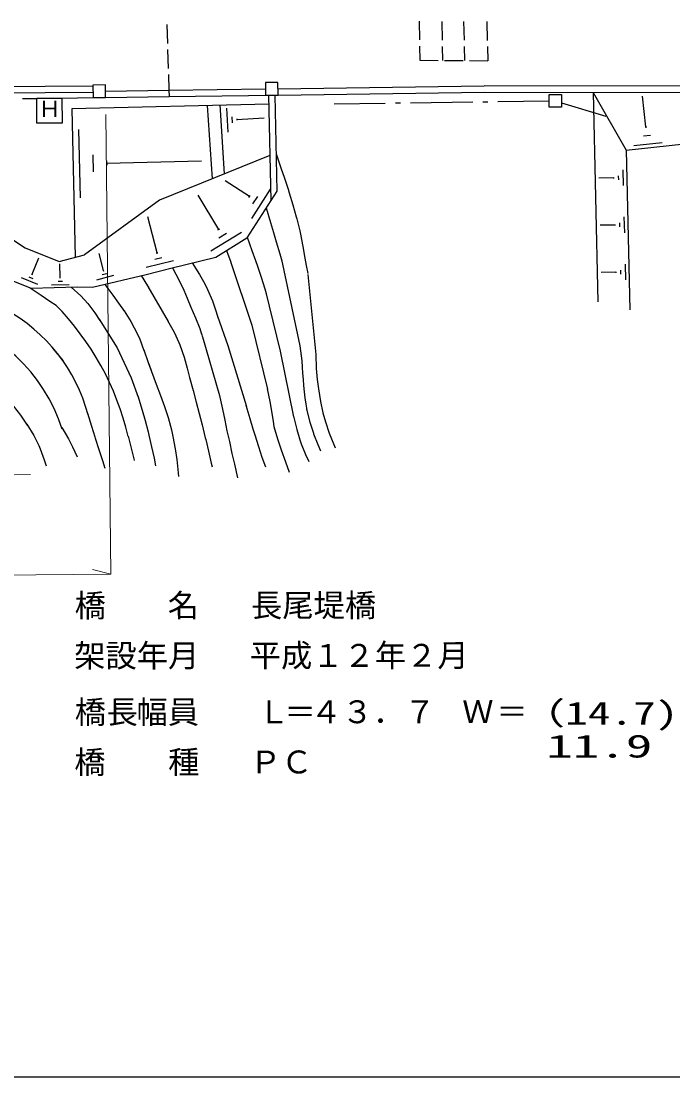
# Model space of a CAD drawing. Units: millimetres, scale not verified. Extents: x 40000 to 680000, y 20000 to 380000.
# Drawn here: x 203556 to 255664, y 205000 to 289453 of the extents above; entities that cross this region are included whole.
import ezdxf
from ezdxf.enums import TextEntityAlignment as Align

# ---------------------------------------------------------------- set-up
doc = ezdxf.new("R2010")
doc.units = ezdxf.units.MM
doc.header["$LTSCALE"] = 1000
for name, color, linetype, lineweight in [('M-BGD', 7, 'Continuous', 25), ('M-BMK-ROW', 30, 'Continuous', 25), ('M-STR-HTXT', 7, 'Continuous', 13), ('M-STR-STR1', 1, 'Continuous', 25), ('M-STR-STRC', 7, 'Continuous', 25), ('M-TTL-BAND', 7, 'Continuous', 25)]:
    doc.layers.add(name, color=color, linetype=linetype, lineweight=lineweight)
doc.styles.add('ＭＳ ゴシック', font='')
doc.styles.get('ＭＳ ゴシック').set_extended_font_data('MS Gothic')

msp = doc.modelspace()

# ---------------------------------------------------------------- linework, layer by layer
at = {"layer": 'M-BGD'}
for p, q in [((209299, 284256), (193449, 284130)), ((210301, 284347), (209298, 284336)), ((209298, 284336), (209309, 283333)), ((210312, 283344), (210301, 284347)), ((210301, 283846), (210306, 283846)), ((210306, 283846), (215378, 283918)), ((224085, 284541), (223083, 284530)), ((223083, 284530), (223094, 283527)), ((224096, 283538), (224085, 284541)), ((209299, 283754), (193449, 283628)), ((203665, 283258), (204818, 283273)), ((204818, 283273), (206809, 283301)), ((206809, 283301), (209309, 283335)), ((209309, 283335), (210312, 283349)), ((209309, 283333), (210312, 283344)), ((210312, 283349), (215395, 283419)), ((223094, 283527), (224096, 283538)), ((223334, 283528), (223523, 275107)), ((223836, 283535), (224094, 283538)), ((223836, 283538), (224004, 275859)), ((224094, 283538), (224096, 283538)), ((249299, 283754), (249677, 266992)), ((249299, 283754), (251941, 279135)), ((253513, 280991), (253240, 283457)), ((223355, 282816), (207616, 282449)), ((207616, 282449), (207879, 270560)), ((218443, 282701), (218820, 276836)), ((219445, 282762), (219802, 277228)), ((219967, 282502), (220089, 280557)), ((220399, 281800), (220429, 281319)), ((220800, 281580), (222985, 281723)), ((220800, 281640), (220810, 281520)), ((208149, 280776), (208275, 275322)), ((253443, 280981), (253593, 281001)), ((251941, 279135), (257895, 279792)), ((252532, 279496), (254807, 279749)), ((253313, 280279), (253874, 280340)), ((209284, 278752), (209315, 277388)), ((223440, 278706), (214631, 275138)), ((223941, 278836), (224333, 277724)), ((251941, 279135), (252224, 266363)), ((210387, 278272), (210398, 277931)), ((210387, 278101), (217966, 278269)), ((224333, 277724), (224624, 276902)), ((251301, 277079), (251311, 276758)), ((251671, 277561), (251703, 276298)), ((221809, 275426), (219883, 276667)), ((224624, 276902), (224906, 276020)), ((250930, 276908), (249757, 276887)), ((250930, 276948), (250930, 276868)), ((219365, 272787), (217698, 275542)), ((224004, 275859), (221601, 272117)), ((221759, 275356), (221859, 275506)), ((221991, 273662), (223502, 275999)), ((222090, 274835), (222470, 275416)), ((224906, 276020), (224996, 275720)), ((224996, 275720), (225288, 274748)), ((214631, 275138), (208630, 270761)), ((223143, 274525), (223485, 273352)), ((225288, 274748), (225550, 273805)), ((214425, 270917), (213690, 273804)), ((225550, 273805), (225590, 273635)), ((225590, 273635), (225831, 272683)), ((251755, 273791), (251787, 272528)), ((201580, 272839), (203868, 271308)), ((219285, 272747), (219435, 272837)), ((223485, 273352), (223726, 272550)), ((251014, 273139), (249841, 273118)), ((251014, 273179), (251014, 273099)), ((251385, 273310), (251395, 272989)), ((218735, 271072), (221170, 272558)), ((219117, 270581), (221601, 272117)), ((219356, 272115), (219967, 272487)), ((221631, 272167), (222013, 271115)), ((223726, 272550), (223948, 271799)), ((225831, 272683), (225882, 272422)), ((225882, 272422), (226073, 271420)), ((203868, 271308), (206586, 270218)), ((219978, 271113), (220310, 270171)), ((222013, 271115), (222295, 270303)), ((223948, 271799), (224239, 270827)), ((226073, 271420), (226245, 270498)), ((204431, 269203), (204961, 270507)), ((206586, 270218), (208630, 270761)), ((210155, 269499), (209803, 270873)), ((213554, 269763), (215728, 270317)), ((214255, 270406), (214806, 270547)), ((214354, 270897), (214495, 270927)), ((215529, 269685), (219117, 270581)), ((222295, 270303), (222446, 269862)), ((224239, 270827), (224410, 270265)), ((224380, 270386), (225841, 263470)), ((226245, 270498), (226345, 269916)), ((206677, 268935), (206656, 270047)), ((210105, 269489), (210195, 269509)), ((213544, 269182), (215529, 269685)), ((215659, 269715), (216181, 268713)), ((217222, 270108), (217825, 269186)), ((220290, 270231), (222009, 265120)), ((220310, 270171), (220320, 270151)), ((222446, 269862), (222747, 268961)), ((226345, 269916), (226466, 269255)), ((251098, 269410), (251098, 269329)), ((251469, 269540), (251479, 269220)), ((251839, 270022), (251871, 268759)), ((202417, 268870), (204352, 268080)), ((203569, 268942), (204873, 268411)), ((204171, 269002), (204492, 268872)), ((204391, 269213), (204471, 269183)), ((206507, 268654), (206858, 268654)), ((206627, 268935), (206717, 268935)), ((209264, 268165), (213544, 269182)), ((209605, 268767), (210978, 269119)), ((210045, 269179), (210396, 269269)), ((213153, 269091), (213665, 268270)), ((216181, 268713), (216563, 267942)), ((217825, 269186), (218257, 268425)), ((222747, 268961), (223029, 268038)), ((226477, 269175), (227114, 262779)), ((251098, 269370), (249925, 269348)), ((204292, 268110), (205165, 267520)), ((204352, 268080), (208041, 268194)), ((205976, 268362), (207389, 268384)), ((207560, 268174), (208333, 267473)), ((208041, 268194), (209264, 268165)), ((210247, 268397), (210879, 267525)), ((213665, 268270), (213736, 268160)), ((213685, 268220), (215322, 265424)), ((216563, 267942), (216844, 267290)), ((218257, 268425), (218468, 267974)), ((218468, 267974), (218849, 267082)), ((223029, 268038), (223140, 267668)), ((223099, 267838), (224257, 263047)), ((205165, 267520), (205857, 267059)), ((205857, 267059), (206348, 266719)), ((208333, 267473), (208885, 266862)), ((210879, 267525), (211351, 266884)), ((211351, 266884), (211833, 266233)), ((216844, 267290), (217126, 266569)), ((218849, 267082), (219151, 266190)), ((208885, 266862), (209457, 266120)), ((209457, 266120), (209858, 265509)), ((211793, 266283), (212335, 265421)), ((217126, 266569), (217487, 265727)), ((219151, 266190), (219282, 265739)), ((209788, 265609), (211234, 263315)), ((212335, 265421), (212596, 264930)), ((215272, 265504), (215794, 264563)), ((217487, 265727), (217849, 264865)), ((219252, 265849), (220086, 263494)), ((212596, 264930), (213008, 264079)), ((215794, 264563), (216176, 263741)), ((217849, 264865), (217990, 264414)), ((217970, 264465), (218070, 264154)), ((222009, 265120), (223248, 260009)), ((213008, 264079), (213380, 263117)), ((216176, 263741), (216256, 263551)), ((216256, 263551), (216598, 262578)), ((218060, 264204), (219428, 259504)), ((220086, 263494), (221575, 258633)), ((206954, 262278), (206081, 263290)), ((211234, 263315), (212349, 260920)), ((213360, 263147), (213722, 262155)), ((224257, 263047), (225335, 257805)), ((225841, 263470), (225992, 262267)), ((227114, 262779), (227156, 261657)), ((213722, 262155), (213983, 261423)), ((213772, 262034), (213983, 261423)), ((216598, 262578), (216840, 261686)), ((213983, 261423), (214365, 260401)), ((216840, 261686), (217031, 260945)), ((227156, 261657), (227227, 260794)), ((212349, 260920), (212922, 259367)), ((214365, 260401), (214707, 259499)), ((217031, 260945), (217313, 259892)), ((227227, 260794), (227328, 260043)), ((212892, 259467), (213224, 258344)), ((214707, 259499), (215028, 258637)), ((217313, 259892), (217564, 258970)), ((219398, 259614), (219650, 258411)), ((223237, 260049), (223429, 259036)), ((227328, 260043), (227489, 259030)), ((215028, 258637), (215320, 257745)), ((217564, 258970), (217796, 258078)), ((221534, 258744), (221836, 257661)), ((223429, 259036), (223550, 258405)), ((227489, 259030), (227681, 258118)), ((208873, 258100), (209185, 257057)), ((213224, 258344), (213475, 257503)), ((215320, 257745), (215571, 256763)), ((217796, 258078), (218027, 257146)), ((219650, 258411), (219841, 257519)), ((221836, 257661), (222078, 256829)), ((223550, 258405), (223701, 257433)), ((225325, 257855), (225587, 256793)), ((226377, 258408), (226639, 257375)), ((227681, 258118), (227892, 257397)), ((204002, 257213), (204574, 256301)), ((206819, 256945), (207332, 256043)), ((209185, 257057), (209447, 256195)), ((213475, 257503), (213707, 256601)), ((215571, 256763), (215692, 256222)), ((218027, 257146), (218279, 256114)), ((219841, 257519), (220013, 256687)), ((222078, 256829), (222229, 256348)), ((223701, 257433), (223772, 257032)), ((223772, 257032), (224043, 256029)), ((225587, 256793), (225848, 255951)), ((226639, 257375), (226920, 256483)), ((227892, 257397), (228193, 256485)), ((204574, 256301), (204976, 255499)), ((207332, 256043), (207653, 255412)), ((209447, 256195), (209487, 256085)), ((209487, 256085), (209768, 255173)), ((212123, 256258), (212365, 255286)), ((213707, 256601), (213767, 256330)), ((213767, 256330), (213989, 255398)), ((215692, 256222), (215874, 255239)), ((218279, 256114), (218319, 255974)), ((218319, 255974), (218541, 255051)), ((220013, 256687), (220204, 255815)), ((222229, 256348), (222530, 255426)), ((224043, 256029), (224345, 255157)), ((225848, 255951), (225959, 255650)), ((226920, 256483), (226940, 256443)), ((226940, 256443), (227282, 255581)), ((228193, 256485), (228565, 255583)), ((204976, 255499), (205087, 255229)), ((205087, 255229), (205408, 254357)), ((207653, 255412), (208045, 254600)), ((209768, 255173), (210060, 254301)), ((212365, 255286), (212606, 254324)), ((213989, 255398), (214180, 254496)), ((215874, 255239), (216005, 254377)), ((218541, 255051), (218762, 254099)), ((220204, 255815), (220416, 254863)), ((222530, 255426), (222812, 254574)), ((224345, 255157), (224697, 254195)), ((225959, 255650), (226300, 254778)), ((227282, 255581), (227493, 255090)), ((228565, 255583), (228676, 255332)), ((205408, 254357), (205549, 253866)), ((210060, 254301), (210261, 253690)), ((212606, 254324), (212617, 254294)), ((214180, 254496), (214301, 253874)), ((216005, 254377), (216116, 253325)), ((220416, 254863), (220607, 254011)), ((222812, 254574), (223093, 253793)), ((226300, 254778), (226552, 254217)), ((218762, 254099), (218833, 253789)), ((220607, 254011), (220849, 252928)), ((224697, 254195), (224998, 253384)), ((216116, 253325), (216147, 253014))]:
    msp.add_line(p, q, dxfattribs=at)
for centre, radius, start, end in [((195854, 254528), 13494, 14.73041, 61.47556), ((190414, 251104), 22306, 13.28167, 44.59853), ((193591, 252490), 13945, 18.0646, 75.45147), ((189315, 247704), 17504, 32.6033, 82.22786), ((264337, 264109), 38386, 182.75009, 188.66164)]:
    msp.add_arc(centre, radius, start, end, dxfattribs=at)
at = {"layer": 'M-BMK-ROW'}
for p, q in [((234675, 282922), (239675, 282988)), ((240474, 282999), (240874, 283004)), ((241674, 283015), (245761, 283069)), ((245761, 283580), (246763, 283581)), ((245762, 282577), (245761, 283580)), ((246763, 283581), (246764, 282578)), ((246764, 282929), (250304, 281850)), ((228588, 282841), (232675, 282895)), ((233475, 282906), (233875, 282911)), ((246764, 282578), (245762, 282577))]:
    msp.add_line(p, q, dxfattribs=at)
at = {"layer": 'M-STR-HTXT'}
for p, q in [((210721, 245219), (210323, 281971)), ((204297, 253173), (180377, 252908)), ((210721, 245219), (179302, 244877)), ((209267, 245599), (210721, 245219))]:
    msp.add_line(p, q, dxfattribs=at)
at = {"layer": 'M-STR-STR1'}
for p, q in [((215202, 289169), (215252, 287670)), ((235369, 289453), (235404, 287953)), ((237183, 289429), (237219, 287930)), ((238938, 289421), (238973, 287922)), ((240792, 289413), (240827, 287913)), ((215269, 287170), (215319, 285671)), ((235416, 287453), (235442, 286327)), ((237230, 287430), (237257, 286308)), ((238985, 287422), (239011, 286300)), ((240839, 287413), (240866, 286282)), ((235442, 286327), (236904, 286315)), ((237404, 286310), (238904, 286298)), ((239404, 286294), (240866, 286282)), ((215336, 285172), (215378, 283918)), ((215378, 283918), (223083, 284029)), ((215378, 283918), (215395, 283419)), ((224086, 284040), (240587, 284267)), ((224096, 283538), (240598, 283765)), ((259469, 284251), (240587, 284267)), ((240598, 283765), (257771, 283751)), ((215395, 283419), (223836, 283535)), ((215395, 283419), (215395, 283415))]:
    msp.add_line(p, q, dxfattribs=at)
at = {"layer": 'M-STR-STRC'}
for p, q in [((204818, 283299), (206823, 283301)), ((204820, 281294), (204818, 283299)), ((206823, 283301), (206825, 281296)), ((206825, 281296), (204820, 281294))]:
    msp.add_line(p, q, dxfattribs=at)
at = {"layer": 'M-TTL-BAND'}
msp.add_line((40000, 205000), (579000, 205000), dxfattribs=at)

# ---------------------------------------------------------------- texts
at = {"layer": 'M-BGD', "style": 'ＭＳ ゴシック'}
for s, p in [('橋', (207837, 241236)), ('名', (215276, 241244)), ('長尾堤橋', (221943, 241250)), ('架設年月', (207801, 237226)), ('平成１２年２月', (221836, 237240)), ('橋', (207846, 232715)), ('長', (210392, 232717)), ('幅', (212778, 232720)), ('員', (215285, 232722)), ('Ｌ', (222503, 232729)), ('４３．７', (226693, 232734)), ('Ｗ', (238824, 232746)), ('＝', (224618, 232731)), ('＝', (241560, 232748)), ('橋\u3000\u3000種', (207810, 228705)), ('ＰＣ', (221845, 228719))]:
    msp.add_text(s, height=1833, rotation=0.057, dxfattribs=at).set_placement(p, align=Align.BOTTOM_LEFT)
for s, width, p in [('（14.7)', 1.45, (243432, 232621)), ('11.9', 1.7, (245543, 229988))]:
    msp.add_text(s, height=1833, rotation=0.057, dxfattribs=dict(at, width=width)).set_placement(p, align=Align.BOTTOM_LEFT)
at = {"layer": 'M-STR-STRC', "style": 'ＭＳ ゴシック'}
msp.add_text('Ｈ', height=1320, rotation=0.057, dxfattribs=at).set_placement((204931, 281375), align=Align.BOTTOM_LEFT)

doc.saveas('drawing.dxf')
